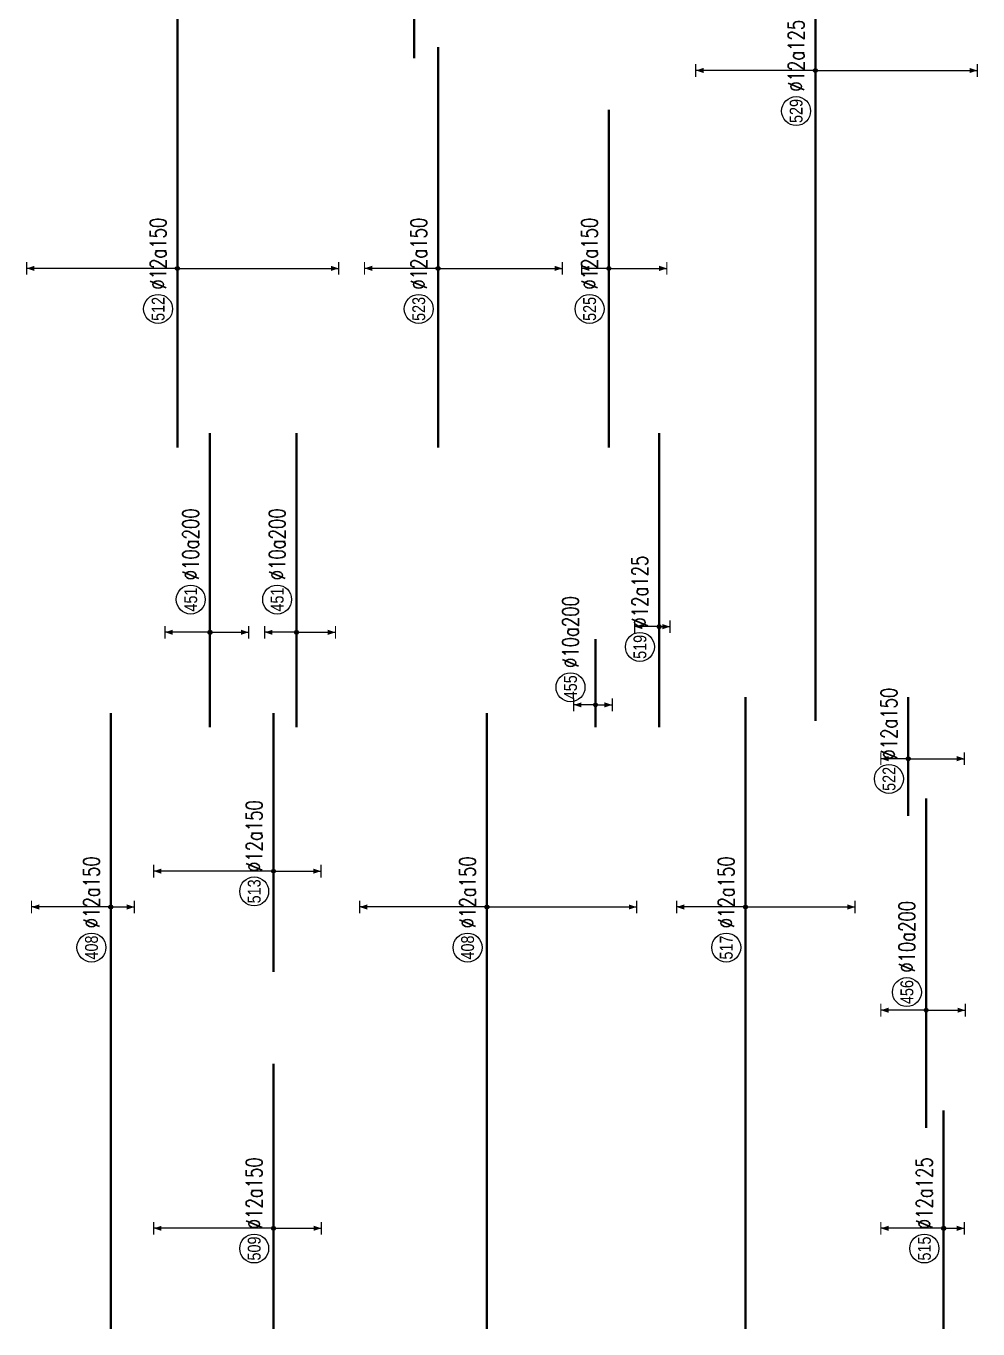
# Model space of a CAD drawing. Header units: millimetres. Extents: x -415354 to 883813, y -531490 to 486716.
# Drawn here: x 496403 to 525993, y -247170 to -206675 of the extents above; entities that cross this region are included whole.
import ezdxf
from ezdxf.enums import TextEntityAlignment as Align

# ---------------------------------------------------------------- set-up
doc = ezdxf.new("R2010")
doc.units = ezdxf.units.MM
doc.header["$MEASUREMENT"] = 0
for name, color, linetype, lineweight in [('NDC_S_DIM', 1, 'Continuous', 15), ('NDC_S_REBAR', 4, 'Continuous', 35), ('NDC_S_VN TEXT', 7, 'Continuous', 20)]:
    doc.layers.add(name, color=color, linetype=linetype, lineweight=lineweight)
doc.styles.add('ARIAL', font='arial.ttf', dxfattribs={"width": 0.8})
doc.styles.add('NDC_EN TXT', font='romans.shx', dxfattribs={"width": 0.8})

# ---------------------------------------------------------------- blocks, each defined once
blk = doc.blocks.new('*U1204')
h = blk.add_hatch(color=6)
edge = h.paths.add_edge_path()
edge.add_arc((-2.99, 0), 0.3, 0, 360)
at = {"layer": 'NDC_S_DIM', "color": 8}
for q in [(-2.99, 6.99), (-2.99, -6.01)]:
    blk.add_line((-2.99, 0), q, dxfattribs=at)
for points in [[(-3.99, 6.99, 0.2, 0.2, 0), (-1.99, 6.99, 0, 0, 0)], [(-3.99, -6.01, 0.2, 0.2, 0), (-1.99, -6.01, 0, 0, 0)]]:
    blk.add_lwpolyline(points, format="xyseb", dxfattribs=at)
at = {"layer": 'NDC_S_DIM'}
blk.add_circle((2.1, 3), 2.25, dxfattribs=at)
at = {"layer": 'NDC_S_DIM', "color": 6}
blk.add_circle((-2.99, 0), 0.3, dxfattribs=at)
at = {"layer": 'NDC_S_DIM', "color": 8}
for points in [[(-3.39, 5.79), (-2.99, 6.99), (-2.59, 5.79)], [(-3.39, -4.81), (-2.99, -6.01), (-2.59, -4.81)]]:
    blk.add_solid(points, dxfattribs=at)
at = {"layer": 'NDC_S_REBAR'}
for p, q in [((0, 0), (-17.75, 0)), ((-17.75, 0), (-17.75, 0)), ((0, 0), (27.95, 0)), ((27.95, 0), (27.95, 0)), ((27.95, 0), (27.95, 0)), ((-17.75, 0), (-17.75, 0))]:
    blk.add_line(p, q, dxfattribs=at)
at = {"layer": 'NDC_S_VN TEXT', "color": 3, "style": 'NDC_EN TXT', "width": 0.75}
blk.add_attdef('DKT', (5.1, 1.75), '', height=2.5, dxfattribs=at)
at = {"layer": 'NDC_S_VN TEXT', "style": 'ARIAL', "width": 0.8}
blk.add_attdef('KHT', text='', height=2, dxfattribs=at).set_placement((2.1, 3), align=Align.MIDDLE_CENTER)
blk = doc.blocks.new('*U1200')
h = blk.add_hatch(color=6)
edge = h.paths.add_edge_path()
edge.add_arc((-4.39, 0), 0.3, 0, 360)
at = {"layer": 'NDC_S_DIM', "color": 8}
for q in [(-4.39, 3.38), (-4.39, -2.6)]:
    blk.add_line((-4.39, 0), q, dxfattribs=at)
for points in [[(-5.39, 3.38, 0.2, 0.2, 0), (-3.39, 3.38, 0, 0, 0)], [(-5.39, -2.6, 0.2, 0.2, 0), (-3.39, -2.6, 0, 0, 0)]]:
    blk.add_lwpolyline(points, format="xyseb", dxfattribs=at)
at = {"layer": 'NDC_S_DIM'}
blk.add_circle((-1.65, 3.88), 2.25, dxfattribs=at)
at = {"layer": 'NDC_S_DIM', "color": 6}
blk.add_circle((-4.39, 0), 0.3, dxfattribs=at)
at = {"layer": 'NDC_S_DIM', "color": 8}
for points in [[(-4.79, 2.18), (-4.39, 3.38), (-3.99, 2.18)], [(-4.79, -1.4), (-4.39, -2.6), (-3.99, -1.4)]]:
    blk.add_solid(points, dxfattribs=at)
at = {"layer": 'NDC_S_REBAR'}
for p, q in [((0, 0), (-7.87, 0)), ((-7.87, 0), (-7.87, 0)), ((0, 0), (5.83, 0)), ((-7.87, 0), (-7.87, 0)), ((5.83, 0), (5.83, 0)), ((5.83, 0), (5.83, 0))]:
    blk.add_line(p, q, dxfattribs=at)
at = {"layer": 'NDC_S_VN TEXT', "style": 'ARIAL', "width": 0.8}
blk.add_attdef('KHT', text='', height=2, dxfattribs=at).set_placement((-1.65, 3.88), align=Align.MIDDLE_CENTER)
at = {"layer": 'NDC_S_VN TEXT', "color": 3, "style": 'NDC_EN TXT', "width": 0.75}
blk.add_attdef('DKT', (1.35, 2.63), '', height=2.5, dxfattribs=at)
blk = doc.blocks.new('*U1187')
at = {"layer": 'NDC_S_REBAR'}
for p in [(0, 0), (-68.98, 0), (-68.98, 0)]:
    blk.add_line(p, (-68.98, 0), dxfattribs=at)
at = {"layer": 'NDC_S_VN TEXT', "color": 3, "style": 'NDC_EN TXT', "width": 0.75}
blk.add_attdef('DKT', (5.1, 1.75), '', height=2.5, dxfattribs=at)
at = {"layer": 'NDC_S_VN TEXT', "style": 'ARIAL', "width": 0.8}
blk.add_attdef('KHT', text='', height=2, dxfattribs=at).set_placement((2.1, 3), align=Align.MIDDLE_CENTER)
blk = doc.blocks.new('*U1173')
h = blk.add_hatch(color=6)
edge = h.paths.add_edge_path()
edge.add_arc((-2.99, 0), 0.3, 0, 360)
at = {"layer": 'NDC_S_DIM', "color": 8}
for q in [(-2.99, 18.59), (-2.99, -25.16)]:
    blk.add_line((-2.99, 0), q, dxfattribs=at)
for points in [[(-3.99, 18.59, 0.2, 0.2, 0), (-1.99, 18.59, 0, 0, 0)], [(-3.99, -25.16, 0.2, 0.2, 0), (-1.99, -25.16, 0, 0, 0)]]:
    blk.add_lwpolyline(points, format="xyseb", dxfattribs=at)
at = {"layer": 'NDC_S_DIM'}
blk.add_circle((-9.29, 3), 2.25, dxfattribs=at)
at = {"layer": 'NDC_S_DIM', "color": 6}
blk.add_circle((-2.99, 0), 0.3, dxfattribs=at)
at = {"layer": 'NDC_S_DIM', "color": 8}
for points in [[(-3.39, 17.39), (-2.99, 18.59), (-2.59, 17.39)], [(-3.39, -23.96), (-2.99, -25.16), (-2.59, -23.96)]]:
    blk.add_solid(points, dxfattribs=at)
at = {"layer": 'NDC_S_REBAR'}
for p, q in [((0, 0), (-104.06, 0)), ((-104.06, 0), (-104.06, 0)), ((0, 0), (34.64, 0)), ((34.64, 0), (34.64, 0)), ((34.64, 0), (34.64, 0)), ((-104.06, 0), (-104.06, 0))]:
    blk.add_line(p, q, dxfattribs=at)
at = {"layer": 'NDC_S_VN TEXT', "color": 3, "style": 'NDC_EN TXT', "width": 0.75}
blk.add_attdef('DKT', (-6.29, 1.75), '', height=2.5, dxfattribs=at)
at = {"layer": 'NDC_S_VN TEXT', "style": 'ARIAL', "width": 0.8}
blk.add_attdef('KHT', text='', height=2, dxfattribs=at).set_placement((-9.29, 3), align=Align.MIDDLE_CENTER)
blk = doc.blocks.new('*U1169')
h = blk.add_hatch(color=6)
edge = h.paths.add_edge_path()
edge.add_arc((-2.99, 0), 0.3, 0, 360)
at = {"layer": 'NDC_S_DIM', "color": 8}
for q in [(-2.99, 19.78), (-2.99, -23.27)]:
    blk.add_line((-2.99, 0), q, dxfattribs=at)
for points in [[(-3.99, 19.78, 0.2, 0.2, 0), (-1.99, 19.78, 0, 0, 0)], [(-3.99, -23.27, 0.2, 0.2, 0), (-1.99, -23.27, 0, 0, 0)]]:
    blk.add_lwpolyline(points, format="xyseb", dxfattribs=at)
at = {"layer": 'NDC_S_DIM'}
blk.add_circle((-9.29, 3), 2.25, dxfattribs=at)
at = {"layer": 'NDC_S_DIM', "color": 6}
blk.add_circle((-2.99, 0), 0.3, dxfattribs=at)
at = {"layer": 'NDC_S_DIM', "color": 8}
for points in [[(-3.39, 18.58), (-2.99, 19.78), (-2.59, 18.58)], [(-3.39, -22.07), (-2.99, -23.27), (-2.59, -22.07)]]:
    blk.add_solid(points, dxfattribs=at)
at = {"layer": 'NDC_S_REBAR'}
for p, q in [((0, 0), (-68.56, 0)), ((-68.56, 0), (-68.56, 0)), ((0, 0), (27.14, 0)), ((27.14, 0), (27.14, 0)), ((27.14, 0), (27.14, 0)), ((-68.56, 0), (-68.56, 0))]:
    blk.add_line(p, q, dxfattribs=at)
at = {"layer": 'NDC_S_VN TEXT', "color": 3, "style": 'NDC_EN TXT', "width": 0.75}
blk.add_attdef('DKT', (-6.29, 1.75), '', height=2.5, dxfattribs=at)
at = {"layer": 'NDC_S_VN TEXT', "style": 'ARIAL', "width": 0.8}
blk.add_attdef('KHT', text='', height=2, dxfattribs=at).set_placement((-9.29, 3), align=Align.MIDDLE_CENTER)
blk = doc.blocks.new('*U1168')
h = blk.add_hatch(color=6)
edge = h.paths.add_edge_path()
edge.add_arc((-2.99, 0), 0.3, 0, 360)
at = {"layer": 'NDC_S_DIM', "color": 8}
for q in [(-2.99, 18.61), (-2.99, -7.39)]:
    blk.add_line((-2.99, 0), q, dxfattribs=at)
for points in [[(-3.99, 18.61, 0.2, 0.2, 0), (-1.99, 18.61, 0, 0, 0)], [(-3.99, -7.39, 0.2, 0.2, 0), (-1.99, -7.39, 0, 0, 0)]]:
    blk.add_lwpolyline(points, format="xyseb", dxfattribs=at)
at = {"layer": 'NDC_S_DIM'}
blk.add_circle((-6.13, 3), 2.25, dxfattribs=at)
at = {"layer": 'NDC_S_DIM', "color": 6}
blk.add_circle((-2.99, 0), 0.3, dxfattribs=at)
at = {"layer": 'NDC_S_DIM', "color": 8}
for points in [[(-3.39, 17.41), (-2.99, 18.61), (-2.59, 17.41)], [(-3.39, -6.19), (-2.99, -7.39), (-2.59, -6.19)]]:
    blk.add_solid(points, dxfattribs=at)
at = {"layer": 'NDC_S_REBAR'}
for p, q in [((0, 0), (-18.63, 0)), ((-18.63, 0), (-18.63, 0)), ((0, 0), (21.57, 0)), ((21.57, 0), (21.57, 0)), ((21.57, 0), (21.57, 0)), ((-18.63, 0), (-18.63, 0))]:
    blk.add_line(p, q, dxfattribs=at)
at = {"layer": 'NDC_S_VN TEXT', "color": 3, "style": 'NDC_EN TXT', "width": 0.75}
blk.add_attdef('DKT', (-3.13, 1.75), '', height=2.5, dxfattribs=at)
at = {"layer": 'NDC_S_VN TEXT', "style": 'ARIAL', "width": 0.8}
blk.add_attdef('KHT', text='', height=2, dxfattribs=at).set_placement((-6.13, 3), align=Align.MIDDLE_CENTER)
blk = doc.blocks.new('*U1167')
h = blk.add_hatch(color=6)
edge = h.paths.add_edge_path()
edge.add_arc((-2.99, 0), 0.3, 0, 360)
at = {"layer": 'NDC_S_DIM', "color": 8}
for q in [(-2.99, 18.61), (-2.99, -7.44)]:
    blk.add_line((-2.99, 0), q, dxfattribs=at)
for points in [[(-3.99, 18.61, 0.2, 0.2, 0), (-1.99, 18.61, 0, 0, 0)], [(-3.99, -7.44, 0.2, 0.2, 0), (-1.99, -7.44, 0, 0, 0)]]:
    blk.add_lwpolyline(points, format="xyseb", dxfattribs=at)
at = {"layer": 'NDC_S_DIM'}
blk.add_circle((-6.13, 3), 2.25, dxfattribs=at)
at = {"layer": 'NDC_S_DIM', "color": 6}
blk.add_circle((-2.99, 0), 0.3, dxfattribs=at)
at = {"layer": 'NDC_S_DIM', "color": 8}
for points in [[(-3.39, 17.41), (-2.99, 18.61), (-2.59, 17.41)], [(-3.39, -6.24), (-2.99, -7.44), (-2.59, -6.24)]]:
    blk.add_solid(points, dxfattribs=at)
at = {"layer": 'NDC_S_REBAR'}
for p, q in [((0, 0), (-18.63, 0)), ((-18.63, 0), (-18.63, 0)), ((0, 0), (22.57, 0)), ((22.57, 0), (22.57, 0)), ((22.57, 0), (22.57, 0)), ((-18.63, 0), (-18.63, 0))]:
    blk.add_line(p, q, dxfattribs=at)
at = {"layer": 'NDC_S_VN TEXT', "color": 3, "style": 'NDC_EN TXT', "width": 0.75}
blk.add_attdef('DKT', (-3.13, 1.75), '', height=2.5, dxfattribs=at)
at = {"layer": 'NDC_S_VN TEXT', "style": 'ARIAL', "width": 0.8}
blk.add_attdef('KHT', text='', height=2, dxfattribs=at).set_placement((-6.13, 3), align=Align.MIDDLE_CENTER)
blk = doc.blocks.new('*U1165')
h = blk.add_hatch(color=6)
edge = h.paths.add_edge_path()
edge.add_arc((-2.99, 0), 0.3, 0, 360)
at = {"layer": 'NDC_S_DIM', "color": 8}
for q in [(-2.99, 12.32), (-2.99, -3.68)]:
    blk.add_line((-2.99, 0), q, dxfattribs=at)
for points in [[(-3.99, 12.32, 0.2, 0.2, 0), (-1.99, 12.32, 0, 0, 0)], [(-3.99, -3.68, 0.2, 0.2, 0), (-1.99, -3.68, 0, 0, 0)]]:
    blk.add_lwpolyline(points, format="xyseb", dxfattribs=at)
at = {"layer": 'NDC_S_DIM'}
blk.add_circle((-9.29, 3), 2.25, dxfattribs=at)
at = {"layer": 'NDC_S_DIM', "color": 6}
blk.add_circle((-2.99, 0), 0.3, dxfattribs=at)
at = {"layer": 'NDC_S_DIM', "color": 8}
for points in [[(-3.39, 11.12), (-2.99, 12.32), (-2.59, 11.12)], [(-3.39, -2.48), (-2.99, -3.68), (-2.59, -2.48)]]:
    blk.add_solid(points, dxfattribs=at)
at = {"layer": 'NDC_S_REBAR'}
for p, q in [((0, 0), (-68.56, 0)), ((-68.56, 0), (-68.56, 0)), ((0, 0), (27.14, 0)), ((27.14, 0), (27.14, 0)), ((27.14, 0), (27.14, 0)), ((-68.56, 0), (-68.56, 0))]:
    blk.add_line(p, q, dxfattribs=at)
at = {"layer": 'NDC_S_VN TEXT', "color": 3, "style": 'NDC_EN TXT', "width": 0.75}
blk.add_attdef('DKT', (-6.29, 1.75), '', height=2.5, dxfattribs=at)
at = {"layer": 'NDC_S_VN TEXT', "style": 'ARIAL', "width": 0.8}
blk.add_attdef('KHT', text='', height=2, dxfattribs=at).set_placement((-9.29, 3), align=Align.MIDDLE_CENTER)
blk = doc.blocks.new('*U1160')
h = blk.add_hatch(color=6)
edge = h.paths.add_edge_path()
edge.add_arc((-2.99, 0), 0.3, 0, 360)
at = {"layer": 'NDC_S_DIM', "color": 8}
for q in [(-2.99, 23.42), (-2.99, -25.08)]:
    blk.add_line((-2.99, 0), q, dxfattribs=at)
for points in [[(-3.99, 23.42, 0.2, 0.2, 0), (-1.99, 23.42, 0, 0, 0)], [(-3.99, -25.08, 0.2, 0.2, 0), (-1.99, -25.08, 0, 0, 0)]]:
    blk.add_lwpolyline(points, format="xyseb", dxfattribs=at)
at = {"layer": 'NDC_S_DIM'}
blk.add_circle((-9.29, 3), 2.25, dxfattribs=at)
at = {"layer": 'NDC_S_DIM', "color": 6}
blk.add_circle((-2.99, 0), 0.3, dxfattribs=at)
at = {"layer": 'NDC_S_DIM', "color": 8}
for points in [[(-3.39, 22.22), (-2.99, 23.42), (-2.59, 22.22)], [(-3.39, -23.88), (-2.99, -25.08), (-2.59, -23.88)]]:
    blk.add_solid(points, dxfattribs=at)
at = {"layer": 'NDC_S_REBAR'}
for p, q in [((0, 0), (-30.81, 0)), ((-30.81, 0), (-30.81, 0)), ((0, 0), (65.39, 0)), ((65.39, 0), (65.39, 0)), ((65.39, 0), (65.39, 0)), ((-30.81, 0), (-30.81, 0))]:
    blk.add_line(p, q, dxfattribs=at)
at = {"layer": 'NDC_S_VN TEXT', "color": 3, "style": 'NDC_EN TXT', "width": 0.75}
blk.add_attdef('DKT', (-6.29, 1.75), '', height=2.5, dxfattribs=at)
at = {"layer": 'NDC_S_VN TEXT', "style": 'ARIAL', "width": 0.8}
blk.add_attdef('KHT', text='', height=2, dxfattribs=at).set_placement((-9.29, 3), align=Align.MIDDLE_CENTER)
blk = doc.blocks.new('*U1159')
h = blk.add_hatch(color=6)
edge = h.paths.add_edge_path()
edge.add_arc((-2.99, 0), 0.3, 0, 360)
at = {"layer": 'NDC_S_DIM', "color": 8}
for q in [(-2.99, 11.43), (-2.99, -19.32)]:
    blk.add_line((-2.99, 0), q, dxfattribs=at)
for points in [[(-3.99, 11.43, 0.2, 0.2, 0), (-1.99, 11.43, 0, 0, 0)], [(-3.99, -19.32, 0.2, 0.2, 0), (-1.99, -19.32, 0, 0, 0)]]:
    blk.add_lwpolyline(points, format="xyseb", dxfattribs=at)
at = {"layer": 'NDC_S_DIM'}
blk.add_circle((-9.29, 3), 2.25, dxfattribs=at)
at = {"layer": 'NDC_S_DIM', "color": 6}
blk.add_circle((-2.99, 0), 0.3, dxfattribs=at)
at = {"layer": 'NDC_S_DIM', "color": 8}
for points in [[(-3.39, 10.23), (-2.99, 11.43), (-2.59, 10.23)], [(-3.39, -18.12), (-2.99, -19.32), (-2.59, -18.12)]]:
    blk.add_solid(points, dxfattribs=at)
at = {"layer": 'NDC_S_REBAR'}
for p, q in [((0, 0), (-30.81, 0)), ((-30.81, 0), (-30.81, 0)), ((0, 0), (31.39, 0)), ((31.39, 0), (31.39, 0)), ((31.39, 0), (31.39, 0)), ((-30.81, 0), (-30.81, 0))]:
    blk.add_line(p, q, dxfattribs=at)
at = {"layer": 'NDC_S_VN TEXT', "color": 3, "style": 'NDC_EN TXT', "width": 0.75}
blk.add_attdef('DKT', (-6.29, 1.75), '', height=2.5, dxfattribs=at)
at = {"layer": 'NDC_S_VN TEXT', "style": 'ARIAL', "width": 0.8}
blk.add_attdef('KHT', text='', height=2, dxfattribs=at).set_placement((-9.29, 3), align=Align.MIDDLE_CENTER)
blk = doc.blocks.new('*U1117')
h = blk.add_hatch(color=6)
edge = h.paths.add_edge_path()
edge.add_arc((-2.99, 0), 0.3, 0, 360)
at = {"layer": 'NDC_S_DIM', "color": 8}
for q in [(-2.99, 4.93), (-2.99, -6.07)]:
    blk.add_line((-2.99, 0), q, dxfattribs=at)
for points in [[(-3.99, 4.93, 0.2, 0.2, 0), (-1.99, 4.93, 0, 0, 0)], [(-3.99, -6.07, 0.2, 0.2, 0), (-1.99, -6.07, 0, 0, 0)]]:
    blk.add_lwpolyline(points, format="xyseb", dxfattribs=at)
at = {"layer": 'NDC_S_DIM'}
blk.add_circle((2.1, 3), 2.25, dxfattribs=at)
at = {"layer": 'NDC_S_DIM', "color": 6}
blk.add_circle((-2.99, 0), 0.3, dxfattribs=at)
at = {"layer": 'NDC_S_DIM', "color": 8}
for points in [[(-3.39, 3.73), (-2.99, 4.93), (-2.59, 3.73)], [(-3.39, -4.87), (-2.99, -6.07), (-2.59, -4.87)]]:
    blk.add_solid(points, dxfattribs=at)
at = {"layer": 'NDC_S_REBAR'}
for p, q in [((0, 0), (-17.75, 0)), ((-17.75, 0), (-17.75, 0)), ((0, 0), (27.95, 0)), ((27.95, 0), (27.95, 0)), ((27.95, 0), (27.95, 0)), ((-17.75, 0), (-17.75, 0))]:
    blk.add_line(p, q, dxfattribs=at)
at = {"layer": 'NDC_S_VN TEXT', "color": 3, "style": 'NDC_EN TXT', "width": 0.75}
blk.add_attdef('DKT', (5.1, 1.75), '', height=2.5, dxfattribs=at)
at = {"layer": 'NDC_S_VN TEXT', "style": 'ARIAL', "width": 0.8}
blk.add_attdef('KHT', text='', height=2, dxfattribs=at).set_placement((2.1, 3), align=Align.MIDDLE_CENTER)
blk = doc.blocks.new('*U1115')
h = blk.add_hatch(color=6)
edge = h.paths.add_edge_path()
edge.add_arc((-2.99, 0), 0.3, 0, 360)
at = {"layer": 'NDC_S_DIM', "color": 8}
for q in [(-2.99, 4.24), (-2.99, -9.01)]:
    blk.add_line((-2.99, 0), q, dxfattribs=at)
for points in [[(-3.99, 4.24, 0.2, 0.2, 0), (-1.99, 4.24, 0, 0, 0)], [(-3.99, -9.01, 0.2, 0.2, 0), (-1.99, -9.01, 0, 0, 0)]]:
    blk.add_lwpolyline(points, format="xyseb", dxfattribs=at)
at = {"layer": 'NDC_S_DIM'}
blk.add_circle((-9.29, 3), 2.25, dxfattribs=at)
at = {"layer": 'NDC_S_DIM', "color": 6}
blk.add_circle((-2.99, 0), 0.3, dxfattribs=at)
at = {"layer": 'NDC_S_DIM', "color": 8}
for points in [[(-3.39, 3.04), (-2.99, 4.24), (-2.59, 3.04)], [(-3.39, -7.81), (-2.99, -9.01), (-2.59, -7.81)]]:
    blk.add_solid(points, dxfattribs=at)
at = {"layer": 'NDC_S_REBAR'}
for p, q in [((0, 0), (-30.81, 0)), ((-30.81, 0), (-30.81, 0)), ((0, 0), (21.64, 0)), ((21.64, 0), (21.64, 0)), ((21.64, 0), (21.64, 0)), ((-30.81, 0), (-30.81, 0))]:
    blk.add_line(p, q, dxfattribs=at)
at = {"layer": 'NDC_S_VN TEXT', "color": 3, "style": 'NDC_EN TXT', "width": 0.75}
blk.add_attdef('DKT', (-6.29, 1.75), '', height=2.5, dxfattribs=at)
at = {"layer": 'NDC_S_VN TEXT', "style": 'ARIAL', "width": 0.8}
blk.add_attdef('KHT', text='', height=2, dxfattribs=at).set_placement((-9.29, 3), align=Align.MIDDLE_CENTER)
blk = doc.blocks.new('*U1114')
h = blk.add_hatch(color=6)
edge = h.paths.add_edge_path()
edge.add_arc((-2.99, 0), 0.3, 0, 360)
at = {"layer": 'NDC_S_DIM', "color": 8}
for q in [(-2.99, 9.76), (-2.99, -3.23)]:
    blk.add_line((-2.99, 0), q, dxfattribs=at)
for points in [[(-3.99, 9.76, 0.2, 0.2, 0), (-1.99, 9.76, 0, 0, 0)], [(-3.99, -3.23, 0.2, 0.2, 0), (-1.99, -3.23, 0, 0, 0)]]:
    blk.add_lwpolyline(points, format="xyseb", dxfattribs=at)
at = {"layer": 'NDC_S_DIM'}
blk.add_circle((-6.13, 3), 2.25, dxfattribs=at)
at = {"layer": 'NDC_S_DIM', "color": 6}
blk.add_circle((-2.99, 0), 0.3, dxfattribs=at)
at = {"layer": 'NDC_S_DIM', "color": 8}
for points in [[(-3.39, 8.56), (-2.99, 9.76), (-2.59, 8.56)], [(-3.39, -2.03), (-2.99, -3.23), (-2.59, -2.03)]]:
    blk.add_solid(points, dxfattribs=at)
at = {"layer": 'NDC_S_REBAR'}
for p, q in [((0, 0), (-18.63, 0)), ((-18.63, 0), (-18.63, 0)), ((0, 0), (15.32, 0)), ((15.32, 0), (15.32, 0)), ((15.32, 0), (15.32, 0)), ((-18.63, 0), (-18.63, 0))]:
    blk.add_line(p, q, dxfattribs=at)
at = {"layer": 'NDC_S_VN TEXT', "color": 3, "style": 'NDC_EN TXT', "width": 0.75}
blk.add_attdef('DKT', (-3.13, 1.75), '', height=2.5, dxfattribs=at)
at = {"layer": 'NDC_S_VN TEXT', "style": 'ARIAL', "width": 0.8}
blk.add_attdef('KHT', text='', height=2, dxfattribs=at).set_placement((-6.13, 3), align=Align.MIDDLE_CENTER)
blk = doc.blocks.new('*U1113')
h = blk.add_hatch(color=6)
edge = h.paths.add_edge_path()
edge.add_arc((-0.72, 0), 0.3, 0, 360)
at = {"layer": 'NDC_S_DIM', "color": 8}
for q in [(-0.72, 7.05), (-0.72, -6.07)]:
    blk.add_line((-0.72, 0), q, dxfattribs=at)
for points in [[(-1.72, 7.05, 0.2, 0.2, 0), (0.28, 7.05, 0, 0, 0)], [(-1.72, -6.07, 0.2, 0.2, 0), (0.28, -6.07, 0, 0, 0)]]:
    blk.add_lwpolyline(points, format="xyseb", dxfattribs=at)
at = {"layer": 'NDC_S_DIM'}
blk.add_circle((2.1, 3), 2.25, dxfattribs=at)
at = {"layer": 'NDC_S_DIM', "color": 6}
blk.add_circle((-0.72, 0), 0.3, dxfattribs=at)
at = {"layer": 'NDC_S_DIM', "color": 8}
for points in [[(-1.12, 5.85), (-0.72, 7.05), (-0.32, 5.85)], [(-1.12, -4.87), (-0.72, -6.07), (-0.32, -4.87)]]:
    blk.add_solid(points, dxfattribs=at)
at = {"layer": 'NDC_S_REBAR'}
for p, q in [((0, 0), (-19, 0)), ((-19, 0), (-19, 0)), ((0, 0), (32.2, 0)), ((32.2, 0), (32.2, 0)), ((32.2, 0), (32.2, 0)), ((-19, 0), (-19, 0))]:
    blk.add_line(p, q, dxfattribs=at)
at = {"layer": 'NDC_S_VN TEXT', "color": 3, "style": 'NDC_EN TXT', "width": 0.75}
blk.add_attdef('DKT', (5.1, 1.75), '', height=2.5, dxfattribs=at)
at = {"layer": 'NDC_S_VN TEXT', "style": 'ARIAL', "width": 0.8}
blk.add_attdef('KHT', text='', height=2, dxfattribs=at).set_placement((2.1, 3), align=Align.MIDDLE_CENTER)
blk = doc.blocks.new('*U1112')
h = blk.add_hatch(color=6)
edge = h.paths.add_edge_path()
edge.add_arc((-2.99, 0), 0.3, 0, 360)
at = {"layer": 'NDC_S_DIM', "color": 8}
for q in [(-2.99, 10.72), (-2.99, -17.03)]:
    blk.add_line((-2.99, 0), q, dxfattribs=at)
for points in [[(-3.99, 10.72, 0.2, 0.2, 0), (-1.99, 10.72, 0, 0, 0)], [(-3.99, -17.03, 0.2, 0.2, 0), (-1.99, -17.03, 0, 0, 0)]]:
    blk.add_lwpolyline(points, format="xyseb", dxfattribs=at)
at = {"layer": 'NDC_S_DIM'}
blk.add_circle((-9.29, 3), 2.25, dxfattribs=at)
at = {"layer": 'NDC_S_DIM', "color": 6}
blk.add_circle((-2.99, 0), 0.3, dxfattribs=at)
at = {"layer": 'NDC_S_DIM', "color": 8}
for points in [[(-3.39, 9.52), (-2.99, 10.72), (-2.59, 9.52)], [(-3.39, -15.83), (-2.99, -17.03), (-2.59, -15.83)]]:
    blk.add_solid(points, dxfattribs=at)
at = {"layer": 'NDC_S_REBAR'}
for p, q in [((0, 0), (-68.56, 0)), ((-68.56, 0), (-68.56, 0)), ((0, 0), (29.64, 0)), ((29.64, 0), (29.64, 0)), ((29.64, 0), (29.64, 0)), ((-68.56, 0), (-68.56, 0))]:
    blk.add_line(p, q, dxfattribs=at)
at = {"layer": 'NDC_S_VN TEXT', "color": 3, "style": 'NDC_EN TXT', "width": 0.75}
blk.add_attdef('DKT', (-6.29, 1.75), '', height=2.5, dxfattribs=at)
at = {"layer": 'NDC_S_VN TEXT', "style": 'ARIAL', "width": 0.8}
blk.add_attdef('KHT', text='', height=2, dxfattribs=at).set_placement((-9.29, 3), align=Align.MIDDLE_CENTER)
blk = doc.blocks.new('*U1111')
h = blk.add_hatch(color=6)
edge = h.paths.add_edge_path()
edge.add_arc((-2.99, 0), 0.3, 0, 360)
at = {"layer": 'NDC_S_DIM', "color": 8}
for q in [(-2.99, 4.27), (-2.99, -8.73)]:
    blk.add_line((-2.99, 0), q, dxfattribs=at)
for points in [[(-3.99, 4.27, 0.2, 0.2, 0), (-1.99, 4.27, 0, 0, 0)], [(-3.99, -8.73, 0.2, 0.2, 0), (-1.99, -8.73, 0, 0, 0)]]:
    blk.add_lwpolyline(points, format="xyseb", dxfattribs=at)
at = {"layer": 'NDC_S_DIM'}
blk.add_circle((-6.13, 3), 2.25, dxfattribs=at)
at = {"layer": 'NDC_S_DIM', "color": 6}
blk.add_circle((-2.99, 0), 0.3, dxfattribs=at)
at = {"layer": 'NDC_S_DIM', "color": 8}
for points in [[(-3.39, 3.07), (-2.99, 4.27), (-2.59, 3.07)], [(-3.39, -7.53), (-2.99, -8.73), (-2.59, -7.53)]]:
    blk.add_solid(points, dxfattribs=at)
at = {"layer": 'NDC_S_REBAR'}
for p, q in [((0, 0), (-11.86, 0)), ((-11.86, 0), (-11.86, 0)), ((0, 0), (6.59, 0)), ((6.59, 0), (6.59, 0)), ((6.59, 0), (6.59, 0)), ((-11.86, 0), (-11.86, 0))]:
    blk.add_line(p, q, dxfattribs=at)
at = {"layer": 'NDC_S_VN TEXT', "color": 3, "style": 'NDC_EN TXT', "width": 0.75}
blk.add_attdef('DKT', (-3.13, 1.75), '', height=2.5, dxfattribs=at)
at = {"layer": 'NDC_S_VN TEXT', "style": 'ARIAL', "width": 0.8}
blk.add_attdef('KHT', text='', height=2, dxfattribs=at).set_placement((-6.13, 3), align=Align.MIDDLE_CENTER)
blk = doc.blocks.new('*U1110')
h = blk.add_hatch(color=6)
edge = h.paths.add_edge_path()
edge.add_arc((-2.99, 0), 0.3, 0, 360)
at = {"layer": 'NDC_S_DIM', "color": 8}
for q in [(-2.99, 3.81), (-2.99, -1.69)]:
    blk.add_line((-2.99, 0), q, dxfattribs=at)
for points in [[(-3.99, 3.81, 0.2, 0.2, 0), (-1.99, 3.81, 0, 0, 0)], [(-3.99, -1.69, 0.2, 0.2, 0), (-1.99, -1.69, 0, 0, 0)]]:
    blk.add_lwpolyline(points, format="xyseb", dxfattribs=at)
at = {"layer": 'NDC_S_DIM'}
blk.add_circle((-6.13, 3), 2.25, dxfattribs=at)
at = {"layer": 'NDC_S_DIM', "color": 6}
blk.add_circle((-2.99, 0), 0.3, dxfattribs=at)
at = {"layer": 'NDC_S_DIM', "color": 8}
for points in [[(-3.39, 2.61), (-2.99, 3.81), (-2.59, 2.61)], [(-3.39, -0.49), (-2.99, -1.69), (-2.59, -0.49)]]:
    blk.add_solid(points, dxfattribs=at)
at = {"layer": 'NDC_S_REBAR'}
for p, q in [((0, 0), (-18.63, 0)), ((-18.63, 0), (-18.63, 0)), ((0, 0), (27.07, 0)), ((27.07, 0), (27.07, 0)), ((27.07, 0), (27.07, 0)), ((-18.63, 0), (-18.63, 0))]:
    blk.add_line(p, q, dxfattribs=at)
at = {"layer": 'NDC_S_VN TEXT', "color": 3, "style": 'NDC_EN TXT', "width": 0.75}
blk.add_attdef('DKT', (-3.13, 1.75), '', height=2.5, dxfattribs=at)
at = {"layer": 'NDC_S_VN TEXT', "style": 'ARIAL', "width": 0.8}
blk.add_attdef('KHT', text='', height=2, dxfattribs=at).set_placement((-6.13, 3), align=Align.MIDDLE_CENTER)

msp = doc.modelspace()

# ---------------------------------------------------------------- block references
at = {"xscale": 200, "yscale": 200, "zscale": 200, "rotation": 90}
msp.add_blockref('*U1187', (508465.1, -193873.5), dxfattribs=at)
for name, p, values in [('*U1160', (501106.8, -213608.7), {'KHT': '512', 'DKT': '%%C12a150'}), ('*U1173', (520940.5, -207457.7), {'KHT': '529', 'DKT': '%%C12a125'}), ('*U1159', (509209.4, -213608.7), {'KHT': '523', 'DKT': '%%C12a150'}), ('*U1115', (514520.4, -213608.7), {'KHT': '525', 'DKT': '%%C12a150'}), ('*U1204', (502120.6, -224920.3), {'KHT': '451', 'DKT': '%%c10a200'}), ('*U1117', (504808.1, -224920.3), {'KHT': '451', 'DKT': '%%c10a200'}), ('*U1110', (516084.9, -224744.4), {'KHT': '519', 'DKT': '%%C12a125'}), ('*U1200', (514103.2, -226895.9), {'KHT': '455', 'DKT': '%%c10a200'}), ('*U1112', (518768.9, -233457.5), {'KHT': '517', 'DKT': '%%C12a150'}), ('*U1111', (523827.5, -228848.3), {'KHT': '522', 'DKT': '%%C12a150'}), ('*U1165', (499036.2, -233457.5), {'KHT': '408', 'DKT': '%%C12a150'}), ('*U1168', (504094.4, -232344.4), {'KHT': '513', 'DKT': '%%C12a150'}), ('*U1169', (510728.4, -233457.5), {'KHT': '408', 'DKT': '%%C12a150'}), ('*U1113', (524384.6, -237120.3), {'KHT': '456', 'DKT': '%%c10a200'}), ('*U1167', (504094.4, -243444.4), {'KHT': '509', 'DKT': '%%C12a150'}), ('*U1114', (524926.4, -243444.4), {'KHT': '515', 'DKT': '%%C12a125'})]:
    msp.add_blockref(name, p, dxfattribs=at).add_auto_attribs(values)

doc.saveas('drawing.dxf')
